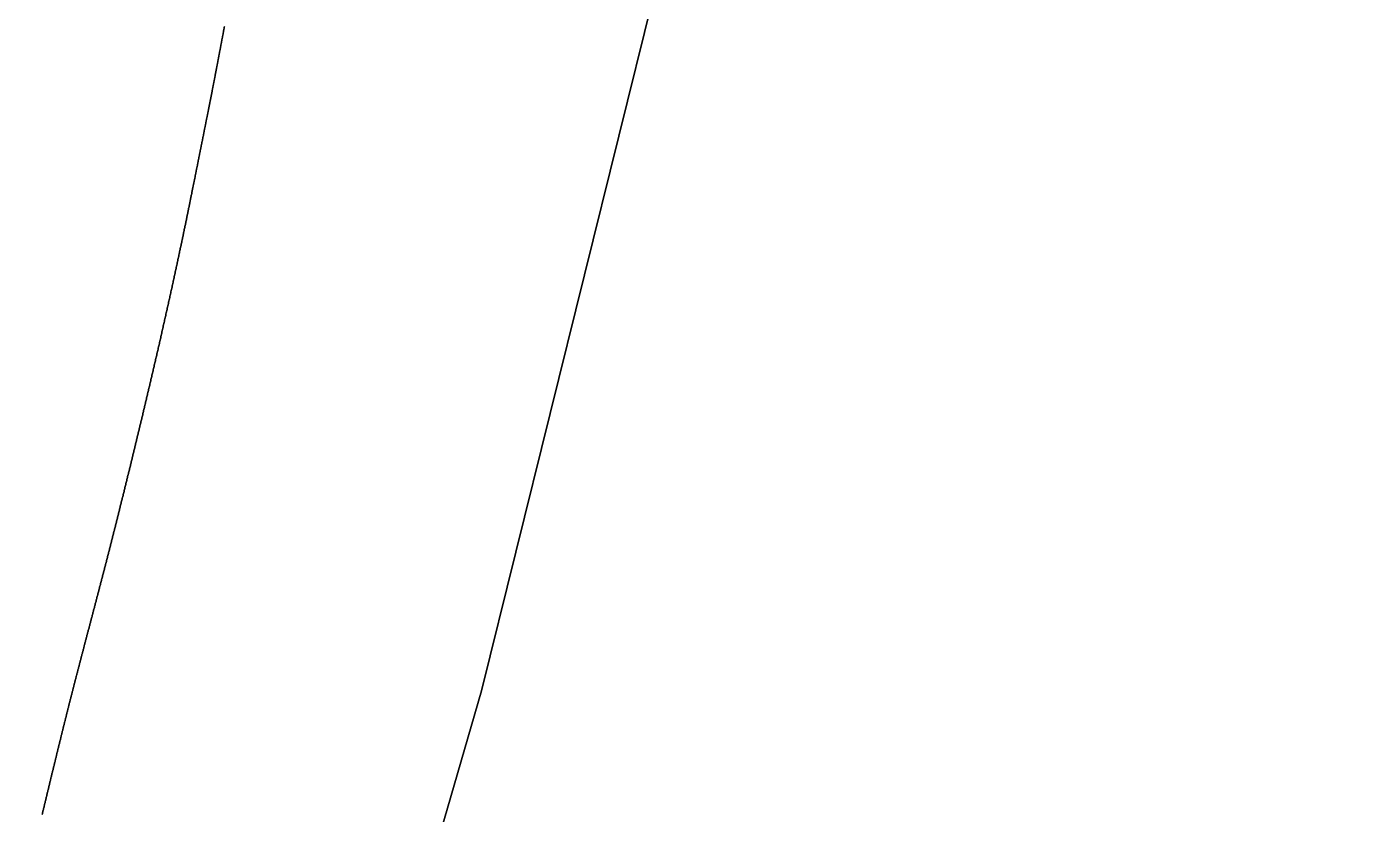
# Model space of a CAD drawing. Header units: inches. Extents: x 130170 to 284068, y 377793 to 804530.
# Drawn here: x 260626.3 to 260714.5, y 746398.7 to 746451.2 of the extents above; entities that cross this region are included whole.
import ezdxf

# ---------------------------------------------------------------- set-up
doc = ezdxf.new("R2010")
doc.units = ezdxf.units.IN
doc.header["$MEASUREMENT"] = 0
doc.layers.add('muni_il', color=7, linetype='Continuous')

msp = doc.modelspace()

# ---------------------------------------------------------------- linework, layer by layer
at = {"layer": 'muni_il'}
for points in [[(260754.781, 747530.375), (260754.516, 747438.375), (260754.219, 747328.938), (260744.016, 747241.375), (260757.781, 747179.188), (260746.219, 746984), (260731.625, 746822.375), (260701.984, 746720.062), (260696.672, 746692.375), (260695.016, 746602.75), (260685.453, 746523.188), (260656.688, 746406.938), (260626.344, 746302.5), (260639.141, 746300.188), (260650.062, 746297.125), (260662.125, 746293.125), (260756.85, 746272.963), (260806.032, 746262.021), (261717.828, 746059.438), (261715.418, 746000.168), (261660.703, 744654.562)], [(261660.703, 744654.562), (261715.418, 746000.168), (261717.828, 746059.438), (260806.032, 746262.021), (260756.85, 746272.963), (260662.125, 746293.125), (260650.062, 746297.125), (260639.141, 746300.188), (260626.344, 746302.5), (260656.688, 746406.938), (260685.453, 746523.188), (260695.016, 746602.75), (260696.672, 746692.375), (260701.984, 746720.062), (260731.625, 746822.375), (260746.219, 746984), (260757.781, 747179.188), (260744.016, 747241.375), (260754.219, 747328.938), (260754.516, 747438.375), (260754.781, 747530.375)], [(260627.39, 746398.681), (260627.404, 746398.739), (260627.418, 746398.796), (260627.432, 746398.854), (260627.446, 746398.912), (260627.46, 746398.969), (260627.474, 746399.027), (260627.488, 746399.084), (260627.502, 746399.142), (260627.515, 746399.199), (260627.529, 746399.257), (260627.543, 746399.314), (260627.557, 746399.371), (260627.571, 746399.428), (260627.585, 746399.486), (260627.598, 746399.543), (260627.612, 746399.6), (260627.626, 746399.657), (260627.64, 746399.714), (260627.654, 746399.771), (260627.667, 746399.828), (260627.681, 746399.885), (260627.695, 746399.942), (260627.709, 746399.999), (260627.722, 746400.055), (260627.736, 746400.112), (260627.75, 746400.169), (260627.763, 746400.225), (260627.777, 746400.282), (260627.791, 746400.339), (260627.804, 746400.395), (260627.818, 746400.451), (260627.832, 746400.508), (260627.845, 746400.564), (260627.859, 746400.62), (260627.873, 746400.677), (260627.886, 746400.733), (260627.9, 746400.789), (260627.913, 746400.845), (260627.927, 746400.901), (260627.94, 746400.957), (260627.954, 746401.013), (260627.967, 746401.069), (260627.981, 746401.124), (260627.994, 746401.18), (260628.008, 746401.236), (260628.021, 746401.292), (260628.035, 746401.347), (260628.048, 746401.402), (260628.062, 746401.458), (260628.075, 746401.513), (260628.089, 746401.569), (260628.102, 746401.624), (260628.115, 746401.679), (260628.129, 746401.734), (260628.142, 746401.789), (260628.156, 746401.845), (260628.169, 746401.9), (260628.182, 746401.955), (260628.196, 746402.009), (260628.209, 746402.064), (260628.222, 746402.119), (260628.236, 746402.174), (260628.249, 746402.228), (260628.262, 746402.283), (260628.276, 746402.337), (260628.289, 746402.392), (260628.302, 746402.446), (260628.315, 746402.501), (260628.328, 746402.555), (260628.342, 746402.609), (260628.355, 746402.663), (260628.368, 746402.718), (260628.381, 746402.772), (260628.394, 746402.826), (260628.408, 746402.88), (260628.421, 746402.933), (260628.434, 746402.987), (260628.447, 746403.041), (260628.46, 746403.095), (260628.474, 746403.149), (260628.487, 746403.202), (260628.5, 746403.256), (260628.513, 746403.309), (260628.526, 746403.363), (260628.539, 746403.416), (260628.552, 746403.47), (260628.565, 746403.523), (260628.578, 746403.576), (260628.592, 746403.629), (260628.605, 746403.682), (260628.618, 746403.736), (260628.631, 746403.789), (260628.644, 746403.842), (260628.657, 746403.895), (260628.67, 746403.948), (260628.683, 746404), (260628.696, 746404.053), (260628.709, 746404.106), (260628.722, 746404.159), (260628.735, 746404.212), (260628.748, 746404.264), (260628.761, 746404.317), (260628.774, 746404.369), (260628.787, 746404.422), (260628.8, 746404.474), (260628.813, 746404.527), (260628.826, 746404.579), (260628.839, 746404.632), (260628.852, 746404.684), (260628.865, 746404.736), (260628.878, 746404.788), (260628.891, 746404.841), (260628.904, 746404.893), (260628.917, 746404.945), (260628.93, 746404.997), (260628.943, 746405.049), (260628.956, 746405.101), (260628.969, 746405.153), (260628.982, 746405.205), (260628.995, 746405.257), (260629.008, 746405.309), (260629.021, 746405.361), (260629.034, 746405.413), (260629.047, 746405.465), (260629.06, 746405.517), (260629.073, 746405.569), (260629.086, 746405.621), (260629.099, 746405.673), (260629.112, 746405.725), (260629.126, 746405.776), (260629.139, 746405.828), (260629.152, 746405.88), (260629.165, 746405.932), (260629.178, 746405.984), (260629.191, 746406.035), (260629.204, 746406.087), (260629.217, 746406.139), (260629.23, 746406.191), (260629.243, 746406.242), (260629.257, 746406.294), (260629.27, 746406.346), (260629.283, 746406.398), (260629.296, 746406.45), (260629.309, 746406.501), (260629.322, 746406.553), (260629.335, 746406.605), (260629.349, 746406.657), (260629.362, 746406.709), (260629.375, 746406.76), (260629.388, 746406.812), (260629.402, 746406.864), (260629.415, 746406.916), (260629.428, 746406.968), (260629.441, 746407.02), (260629.455, 746407.072), (260629.468, 746407.124), (260629.481, 746407.176), (260629.495, 746407.228), (260629.508, 746407.28), (260629.522, 746407.332), (260629.535, 746407.384), (260629.548, 746407.436), (260629.562, 746407.488), (260629.575, 746407.541), (260629.589, 746407.593), (260629.602, 746407.645), (260629.616, 746407.698), (260629.629, 746407.75), (260629.643, 746407.802), (260629.656, 746407.855), (260629.67, 746407.907), (260629.684, 746407.96), (260629.697, 746408.012), (260629.711, 746408.065), (260629.724, 746408.118), (260629.738, 746408.171), (260629.752, 746408.224), (260629.766, 746408.277), (260629.779, 746408.329), (260629.793, 746408.382), (260629.807, 746408.436), (260629.821, 746408.489), (260629.835, 746408.542), (260629.849, 746408.595), (260629.862, 746408.649), (260629.876, 746408.702), (260629.89, 746408.755), (260629.904, 746408.809), (260629.918, 746408.863), (260629.932, 746408.916), (260629.946, 746408.97), (260629.96, 746409.024), (260629.975, 746409.078), (260629.989, 746409.132), (260630.003, 746409.186), (260630.017, 746409.24), (260630.031, 746409.294), (260630.045, 746409.349), (260630.06, 746409.403), (260630.074, 746409.458), (260630.088, 746409.512), (260630.103, 746409.567), (260630.117, 746409.622), (260630.131, 746409.677), (260630.146, 746409.732), (260630.16, 746409.787), (260630.175, 746409.842), (260630.189, 746409.897), (260630.204, 746409.953), (260630.218, 746410.008), (260630.233, 746410.064), (260630.248, 746410.119), (260630.262, 746410.175), (260630.277, 746410.231), (260630.292, 746410.287), (260630.306, 746410.343), (260630.321, 746410.399), (260630.336, 746410.455), (260630.351, 746410.512), (260630.366, 746410.568), (260630.381, 746410.625), (260630.396, 746410.682), (260630.411, 746410.738), (260630.426, 746410.795), (260630.44, 746410.852), (260630.456, 746410.909), (260630.471, 746410.967), (260630.486, 746411.024), (260630.501, 746411.081), (260630.516, 746411.139), (260630.531, 746411.197), (260630.546, 746411.255), (260630.562, 746411.312), (260630.577, 746411.371), (260630.592, 746411.429), (260630.608, 746411.487), (260630.623, 746411.545), (260630.638, 746411.604), (260630.654, 746411.662), (260630.669, 746411.721), (260630.685, 746411.78), (260630.7, 746411.839), (260630.716, 746411.898), (260630.731, 746411.957), (260630.747, 746412.016), (260630.762, 746412.076), (260630.778, 746412.135), (260630.794, 746412.195), (260630.81, 746412.255), (260630.825, 746412.314), (260630.841, 746412.374), (260630.857, 746412.435), (260630.873, 746412.495), (260630.888, 746412.555), (260630.904, 746412.615), (260630.92, 746412.676), (260630.936, 746412.737), (260630.952, 746412.797), (260630.968, 746412.858), (260630.984, 746412.919), (260631, 746412.98), (260631.016, 746413.041), (260631.032, 746413.103), (260631.048, 746413.164), (260631.064, 746413.226), (260631.08, 746413.287), (260631.096, 746413.349), (260631.113, 746413.411), (260631.129, 746413.473), (260631.145, 746413.535), (260631.161, 746413.597), (260631.177, 746413.659), (260631.194, 746413.721), (260631.21, 746413.784), (260631.226, 746413.846), (260631.243, 746413.909), (260631.259, 746413.972), (260631.275, 746414.034), (260631.292, 746414.097), (260631.308, 746414.16), (260631.324, 746414.223), (260631.341, 746414.286), (260631.357, 746414.35), (260631.374, 746414.413), (260631.39, 746414.477), (260631.407, 746414.54), (260631.423, 746414.604), (260631.44, 746414.667), (260631.456, 746414.731), (260631.473, 746414.795), (260631.489, 746414.859), (260631.506, 746414.923), (260631.522, 746414.987), (260631.539, 746415.051), (260631.556, 746415.115), (260631.572, 746415.18), (260631.589, 746415.244), (260631.605, 746415.309), (260631.622, 746415.373), (260631.639, 746415.438), (260631.655, 746415.502), (260631.672, 746415.567), (260631.689, 746415.632), (260631.705, 746415.697), (260631.722, 746415.762), (260631.739, 746415.826), (260631.755, 746415.891), (260631.772, 746415.956), (260631.789, 746416.022), (260631.806, 746416.087), (260631.822, 746416.152), (260631.839, 746416.217), (260631.856, 746416.283), (260631.872, 746416.348), (260631.889, 746416.413), (260631.906, 746416.479), (260631.923, 746416.544), (260631.939, 746416.61), (260631.956, 746416.675), (260631.973, 746416.741), (260631.99, 746416.807), (260632.006, 746416.872), (260632.023, 746416.938), (260632.04, 746417.003), (260632.056, 746417.069), (260632.073, 746417.135), (260632.09, 746417.201), (260632.107, 746417.267), (260632.123, 746417.332), (260632.14, 746417.398), (260632.157, 746417.464), (260632.173, 746417.53), (260632.19, 746417.596), (260632.207, 746417.662), (260632.223, 746417.728), (260632.24, 746417.794), (260632.257, 746417.86), (260632.273, 746417.926), (260632.29, 746417.992), (260632.307, 746418.058), (260632.323, 746418.124), (260632.34, 746418.19), (260632.357, 746418.256), (260632.373, 746418.322), (260632.39, 746418.388), (260632.406, 746418.454), (260632.423, 746418.52), (260632.44, 746418.586), (260632.456, 746418.652), (260632.473, 746418.718), (260632.489, 746418.784), (260632.506, 746418.85), (260632.522, 746418.917), (260632.539, 746418.983), (260632.555, 746419.049), (260632.572, 746419.115), (260632.588, 746419.181), (260632.605, 746419.247), (260632.621, 746419.313), (260632.638, 746419.379), (260632.654, 746419.445), (260632.671, 746419.511), (260632.687, 746419.577), (260632.703, 746419.643), (260632.72, 746419.709), (260632.736, 746419.775), (260632.753, 746419.841), (260632.769, 746419.906), (260632.785, 746419.972), (260632.802, 746420.038), (260632.818, 746420.104), (260632.834, 746420.17), (260632.851, 746420.236), (260632.867, 746420.302), (260632.883, 746420.368), (260632.9, 746420.434), (260632.916, 746420.499), (260632.932, 746420.565), (260632.948, 746420.631), (260632.965, 746420.697), (260632.981, 746420.763), (260632.997, 746420.829), (260633.013, 746420.894), (260633.03, 746420.96), (260633.046, 746421.026), (260633.062, 746421.092), (260633.078, 746421.157), (260633.094, 746421.223), (260633.11, 746421.289), (260633.126, 746421.355), (260633.143, 746421.42), (260633.159, 746421.486), (260633.175, 746421.552), (260633.191, 746421.618), (260633.207, 746421.684), (260633.223, 746421.749), (260633.239, 746421.815), (260633.255, 746421.881), (260633.272, 746421.947), (260633.288, 746422.013), (260633.304, 746422.079), (260633.32, 746422.144), (260633.336, 746422.21), (260633.352, 746422.276), (260633.368, 746422.342), (260633.384, 746422.408), (260633.4, 746422.474), (260633.416, 746422.54), (260633.432, 746422.606), (260633.448, 746422.672), (260633.464, 746422.738), (260633.48, 746422.804), (260633.496, 746422.87), (260633.512, 746422.936), (260633.528, 746423.002), (260633.545, 746423.068), (260633.561, 746423.135), (260633.577, 746423.201), (260633.593, 746423.267), (260633.609, 746423.334), (260633.625, 746423.4), (260633.641, 746423.466), (260633.657, 746423.533), (260633.673, 746423.599), (260633.689, 746423.666), (260633.705, 746423.733), (260633.721, 746423.799), (260633.737, 746423.866), (260633.754, 746423.933), (260633.77, 746424), (260633.786, 746424.067), (260633.802, 746424.134), (260633.818, 746424.201), (260633.834, 746424.268), (260633.851, 746424.335), (260633.867, 746424.403), (260633.883, 746424.47), (260633.899, 746424.538), (260633.915, 746424.605), (260633.931, 746424.673), (260633.948, 746424.741), (260633.964, 746424.808), (260633.98, 746424.876), (260633.997, 746424.944), (260634.013, 746425.013), (260634.029, 746425.081), (260634.046, 746425.149), (260634.062, 746425.217), (260634.078, 746425.286), (260634.095, 746425.355), (260634.111, 746425.423), (260634.128, 746425.492), (260634.144, 746425.561), (260634.16, 746425.63), (260634.177, 746425.7), (260634.193, 746425.769), (260634.21, 746425.838), (260634.226, 746425.908), (260634.243, 746425.977), (260634.26, 746426.047), (260634.276, 746426.117), (260634.293, 746426.187), (260634.31, 746426.258), (260634.326, 746426.328), (260634.343, 746426.398), (260634.36, 746426.469), (260634.376, 746426.54), (260634.393, 746426.61), (260634.41, 746426.681), (260634.427, 746426.752), (260634.444, 746426.824), (260634.46, 746426.895), (260634.477, 746426.967), (260634.494, 746427.038), (260634.511, 746427.11), (260634.528, 746427.182), (260634.545, 746427.254), (260634.562, 746427.327), (260634.579, 746427.399), (260634.596, 746427.472), (260634.613, 746427.544), (260634.63, 746427.617), (260634.647, 746427.69), (260634.664, 746427.763), (260634.681, 746427.836), (260634.699, 746427.91), (260634.716, 746427.983), (260634.733, 746428.057), (260634.75, 746428.131), (260634.768, 746428.205), (260634.785, 746428.279), (260634.802, 746428.354), (260634.82, 746428.428), (260634.837, 746428.502), (260634.854, 746428.577), (260634.872, 746428.652), (260634.889, 746428.727), (260634.907, 746428.802), (260634.924, 746428.878), (260634.942, 746428.953), (260634.959, 746429.029), (260634.977, 746429.104), (260634.994, 746429.18), (260635.012, 746429.256), (260635.029, 746429.332), (260635.047, 746429.409), (260635.065, 746429.485), (260635.082, 746429.561), (260635.1, 746429.638), (260635.117, 746429.715), (260635.135, 746429.792), (260635.153, 746429.869), (260635.17, 746429.946), (260635.188, 746430.023), (260635.206, 746430.1), (260635.224, 746430.177), (260635.241, 746430.255), (260635.259, 746430.333), (260635.277, 746430.41), (260635.295, 746430.488), (260635.312, 746430.566), (260635.33, 746430.644), (260635.348, 746430.722), (260635.366, 746430.8), (260635.383, 746430.878), (260635.401, 746430.957), (260635.419, 746431.035), (260635.437, 746431.114), (260635.455, 746431.192), (260635.472, 746431.271), (260635.49, 746431.349), (260635.508, 746431.428), (260635.526, 746431.507), (260635.543, 746431.585), (260635.561, 746431.664), (260635.579, 746431.743), (260635.597, 746431.822), (260635.615, 746431.901), (260635.632, 746431.98), (260635.65, 746432.059), (260635.668, 746432.138), (260635.685, 746432.217), (260635.703, 746432.296), (260635.721, 746432.375), (260635.738, 746432.454), (260635.756, 746432.533), (260635.774, 746432.612), (260635.791, 746432.691), (260635.809, 746432.77), (260635.826, 746432.849), (260635.844, 746432.928), (260635.861, 746433.006), (260635.879, 746433.085), (260635.896, 746433.164), (260635.914, 746433.243), (260635.931, 746433.321), (260635.948, 746433.4), (260635.966, 746433.479), (260635.983, 746433.557), (260636, 746433.635), (260636.017, 746433.714), (260636.035, 746433.792), (260636.052, 746433.87), (260636.069, 746433.948), (260636.086, 746434.026), (260636.103, 746434.104), (260636.12, 746434.182), (260636.137, 746434.259), (260636.154, 746434.337), (260636.171, 746434.414), (260636.188, 746434.491), (260636.204, 746434.568), (260636.221, 746434.645), (260636.238, 746434.722), (260636.254, 746434.799), (260636.271, 746434.875), (260636.288, 746434.952), (260636.304, 746435.028), (260636.32, 746435.104), (260636.337, 746435.18), (260636.353, 746435.255), (260636.369, 746435.331), (260636.386, 746435.406), (260636.402, 746435.482), (260636.418, 746435.556), (260636.434, 746435.631), (260636.45, 746435.706), (260636.466, 746435.78), (260636.482, 746435.854), (260636.497, 746435.928), (260636.513, 746436.002), (260636.529, 746436.075), (260636.544, 746436.148), (260636.56, 746436.221), (260636.576, 746436.294), (260636.591, 746436.367), (260636.606, 746436.439), (260636.622, 746436.511), (260636.637, 746436.583), (260636.652, 746436.654), (260636.667, 746436.726), (260636.682, 746436.797), (260636.697, 746436.867), (260636.712, 746436.938), (260636.726, 746437.008), (260636.741, 746437.078), (260636.756, 746437.148), (260636.77, 746437.217), (260636.785, 746437.286), (260636.799, 746437.355), (260636.814, 746437.424), (260636.828, 746437.492), (260636.842, 746437.56), (260636.856, 746437.628), (260636.87, 746437.695), (260636.884, 746437.762), (260636.898, 746437.829), (260636.912, 746437.896), (260636.926, 746437.962), (260636.94, 746438.028), (260636.953, 746438.094), (260636.967, 746438.159), (260636.98, 746438.224), (260636.993, 746438.289), (260637.007, 746438.353), (260637.02, 746438.418), (260637.033, 746438.481), (260637.046, 746438.545), (260637.059, 746438.608), (260637.072, 746438.671), (260637.085, 746438.734), (260637.098, 746438.796), (260637.111, 746438.858), (260637.123, 746438.92), (260637.136, 746438.981), (260637.148, 746439.042), (260637.161, 746439.103), (260637.173, 746439.164), (260637.186, 746439.224), (260637.198, 746439.284), (260637.21, 746439.344), (260637.222, 746439.403), (260637.234, 746439.462), (260637.246, 746439.521), (260637.258, 746439.579), (260637.27, 746439.637), (260637.281, 746439.695), (260637.293, 746439.752), (260637.305, 746439.81), (260637.316, 746439.867), (260637.328, 746439.923), (260637.339, 746439.98), (260637.35, 746440.036), (260637.362, 746440.091), (260637.373, 746440.147), (260637.384, 746440.202), (260637.395, 746440.257), (260637.406, 746440.312), (260637.417, 746440.366), (260637.428, 746440.42), (260637.439, 746440.474), (260637.45, 746440.528), (260637.46, 746440.581), (260637.471, 746440.634), (260637.482, 746440.687), (260637.492, 746440.74), (260637.503, 746440.792), (260637.513, 746440.844), (260637.523, 746440.896), (260637.534, 746440.947), (260637.544, 746440.999), (260637.554, 746441.05), (260637.565, 746441.101), (260637.575, 746441.151), (260637.585, 746441.202), (260637.595, 746441.252), (260637.605, 746441.302), (260637.615, 746441.351), (260637.625, 746441.401), (260637.634, 746441.45), (260637.644, 746441.499), (260637.654, 746441.548), (260637.664, 746441.596), (260637.673, 746441.645), (260637.683, 746441.693), (260637.692, 746441.741), (260637.702, 746441.789), (260637.712, 746441.836), (260637.721, 746441.883), (260637.73, 746441.931), (260637.74, 746441.978), (260637.749, 746442.024), (260637.758, 746442.071), (260637.768, 746442.118), (260637.777, 746442.164), (260637.786, 746442.21), (260637.795, 746442.256), (260637.804, 746442.302), (260637.813, 746442.347), (260637.823, 746442.393), (260637.832, 746442.438), (260637.84, 746442.483), (260637.849, 746442.528), (260637.858, 746442.573), (260637.867, 746442.617), (260637.876, 746442.662), (260637.885, 746442.706), (260637.894, 746442.75), (260637.903, 746442.794), (260637.911, 746442.838), (260637.92, 746442.882), (260637.929, 746442.926), (260637.938, 746442.969), (260637.946, 746443.013), (260637.955, 746443.056), (260637.963, 746443.099), (260637.972, 746443.142), (260637.981, 746443.185), (260637.989, 746443.228), (260637.998, 746443.271), (260638.006, 746443.313), (260638.015, 746443.356), (260638.023, 746443.398), (260638.032, 746443.44), (260638.04, 746443.482), (260638.048, 746443.524), (260638.057, 746443.566), (260638.065, 746443.608), (260638.074, 746443.65), (260638.082, 746443.691), (260638.09, 746443.733), (260638.098, 746443.774), (260638.107, 746443.815), (260638.115, 746443.857), (260638.123, 746443.898), (260638.131, 746443.939), (260638.14, 746443.98), (260638.148, 746444.021), (260638.156, 746444.061), (260638.164, 746444.102), (260638.172, 746444.143), (260638.18, 746444.183), (260638.188, 746444.224), (260638.196, 746444.264), (260638.204, 746444.304), (260638.212, 746444.344), (260638.22, 746444.384), (260638.228, 746444.424), (260638.236, 746444.464), (260638.244, 746444.504), (260638.252, 746444.544), (260638.26, 746444.584), (260638.268, 746444.623), (260638.276, 746444.663), (260638.284, 746444.703), (260638.292, 746444.742), (260638.3, 746444.781), (260638.308, 746444.821), (260638.316, 746444.86), (260638.323, 746444.899), (260638.331, 746444.938), (260638.339, 746444.977), (260638.347, 746445.016), (260638.355, 746445.055), (260638.362, 746445.094), (260638.37, 746445.133), (260638.378, 746445.171), (260638.385, 746445.21), (260638.393, 746445.248), (260638.401, 746445.287), (260638.408, 746445.325), (260638.416, 746445.364), (260638.424, 746445.402), (260638.431, 746445.44), (260638.439, 746445.479), (260638.447, 746445.517), (260638.454, 746445.555), (260638.462, 746445.593), (260638.469, 746445.631), (260638.477, 746445.669), (260638.484, 746445.707), (260638.492, 746445.744), (260638.499, 746445.782), (260638.507, 746445.82), (260638.514, 746445.858), (260638.522, 746445.895), (260638.529, 746445.933), (260638.537, 746445.97), (260638.544, 746446.008), (260638.552, 746446.045), (260638.559, 746446.082), (260638.566, 746446.12), (260638.574, 746446.157), (260638.581, 746446.194), (260638.588, 746446.232), (260638.596, 746446.269), (260638.603, 746446.306), (260638.61, 746446.343), (260638.618, 746446.38), (260638.625, 746446.417), (260638.632, 746446.454), (260638.639, 746446.491), (260638.647, 746446.528), (260638.654, 746446.565), (260638.661, 746446.601), (260638.669, 746446.638), (260638.676, 746446.675), (260638.683, 746446.712), (260638.69, 746446.749), (260638.697, 746446.785), (260638.705, 746446.822), (260638.712, 746446.859), (260638.719, 746446.895), (260638.726, 746446.932), (260638.733, 746446.968), (260638.74, 746447.005), (260638.747, 746447.042), (260638.755, 746447.078), (260638.762, 746447.115), (260638.769, 746447.152), (260638.776, 746447.188), (260638.783, 746447.225), (260638.79, 746447.261), (260638.797, 746447.298), (260638.805, 746447.334), (260638.812, 746447.371), (260638.819, 746447.408), (260638.826, 746447.444), (260638.833, 746447.481), (260638.84, 746447.518), (260638.847, 746447.555), (260638.854, 746447.591), (260638.861, 746447.628), (260638.868, 746447.665), (260638.876, 746447.702), (260638.883, 746447.738), (260638.89, 746447.775), (260638.897, 746447.812), (260638.904, 746447.849), (260638.911, 746447.886), (260638.918, 746447.923), (260638.925, 746447.96), (260638.933, 746447.997), (260638.94, 746448.035), (260638.947, 746448.072), (260638.954, 746448.109), (260638.961, 746448.146), (260638.968, 746448.184), (260638.976, 746448.221), (260638.983, 746448.259), (260638.99, 746448.296), (260638.997, 746448.334), (260639.004, 746448.372), (260639.011, 746448.41), (260639.019, 746448.448), (260639.026, 746448.486), (260639.033, 746448.524), (260639.041, 746448.562), (260639.048, 746448.601), (260639.055, 746448.639), (260639.063, 746448.678), (260639.07, 746448.716), (260639.077, 746448.755), (260639.085, 746448.794), (260639.092, 746448.833), (260639.1, 746448.872), (260639.107, 746448.911), (260639.115, 746448.95), (260639.122, 746448.99), (260639.13, 746449.029), (260639.137, 746449.069), (260639.145, 746449.109), (260639.152, 746449.149), (260639.16, 746449.189), (260639.167, 746449.229), (260639.175, 746449.269), (260639.183, 746449.31), (260639.19, 746449.35), (260639.198, 746449.391), (260639.206, 746449.432), (260639.214, 746449.473), (260639.221, 746449.515), (260639.229, 746449.556), (260639.237, 746449.597), (260639.245, 746449.639), (260639.253, 746449.681), (260639.261, 746449.723), (260639.269, 746449.765), (260639.277, 746449.807), (260639.285, 746449.85), (260639.293, 746449.893), (260639.301, 746449.935), (260639.309, 746449.978), (260639.317, 746450.022), (260639.325, 746450.065), (260639.334, 746450.108), (260639.342, 746450.152), (260639.35, 746450.196), (260639.358, 746450.24), (260639.367, 746450.284), (260639.375, 746450.328), (260639.384, 746450.373), (260639.392, 746450.418), (260639.4, 746450.462), (260639.409, 746450.507), (260639.417, 746450.553), (260639.426, 746450.598), (260639.435, 746450.644), (260639.443, 746450.689), (260639.452, 746450.735), (260639.46, 746450.781), (260639.469, 746450.827), (260639.478, 746450.874), (260639.487, 746450.92), (260639.495, 746450.967), (260639.504, 746451.014), (260639.513, 746451.061), (260639.522, 746451.108), (260639.531, 746451.155), (260639.54, 746451.203), (260639.549, 746451.25)], [(260639.549, 746451.25), (260639.54, 746451.203), (260639.531, 746451.155), (260639.522, 746451.108), (260639.513, 746451.061), (260639.504, 746451.014), (260639.495, 746450.967), (260639.487, 746450.92), (260639.478, 746450.874), (260639.469, 746450.827), (260639.46, 746450.781), (260639.452, 746450.735), (260639.443, 746450.689), (260639.435, 746450.644), (260639.426, 746450.598), (260639.417, 746450.553), (260639.409, 746450.507), (260639.4, 746450.462), (260639.392, 746450.418), (260639.384, 746450.373), (260639.375, 746450.328), (260639.367, 746450.284), (260639.358, 746450.24), (260639.35, 746450.196), (260639.342, 746450.152), (260639.334, 746450.108), (260639.325, 746450.065), (260639.317, 746450.022), (260639.309, 746449.978), (260639.301, 746449.935), (260639.293, 746449.893), (260639.285, 746449.85), (260639.277, 746449.807), (260639.269, 746449.765), (260639.261, 746449.723), (260639.253, 746449.681), (260639.245, 746449.639), (260639.237, 746449.597), (260639.229, 746449.556), (260639.221, 746449.515), (260639.214, 746449.473), (260639.206, 746449.432), (260639.198, 746449.391), (260639.19, 746449.35), (260639.183, 746449.31), (260639.175, 746449.269), (260639.167, 746449.229), (260639.16, 746449.189), (260639.152, 746449.149), (260639.145, 746449.109), (260639.137, 746449.069), (260639.13, 746449.029), (260639.122, 746448.99), (260639.115, 746448.95), (260639.107, 746448.911), (260639.1, 746448.872), (260639.092, 746448.833), (260639.085, 746448.794), (260639.077, 746448.755), (260639.07, 746448.716), (260639.063, 746448.678), (260639.055, 746448.639), (260639.048, 746448.601), (260639.041, 746448.562), (260639.033, 746448.524), (260639.026, 746448.486), (260639.019, 746448.448), (260639.011, 746448.41), (260639.004, 746448.372), (260638.997, 746448.334), (260638.99, 746448.296), (260638.983, 746448.259), (260638.976, 746448.221), (260638.968, 746448.184), (260638.961, 746448.146), (260638.954, 746448.109), (260638.947, 746448.072), (260638.94, 746448.035), (260638.933, 746447.997), (260638.925, 746447.96), (260638.918, 746447.923), (260638.911, 746447.886), (260638.904, 746447.849), (260638.897, 746447.812), (260638.89, 746447.775), (260638.883, 746447.738), (260638.876, 746447.702), (260638.868, 746447.665), (260638.861, 746447.628), (260638.854, 746447.591), (260638.847, 746447.555), (260638.84, 746447.518), (260638.833, 746447.481), (260638.826, 746447.444), (260638.819, 746447.408), (260638.812, 746447.371), (260638.805, 746447.334), (260638.797, 746447.298), (260638.79, 746447.261), (260638.783, 746447.225), (260638.776, 746447.188), (260638.769, 746447.152), (260638.762, 746447.115), (260638.755, 746447.078), (260638.747, 746447.042), (260638.74, 746447.005), (260638.733, 746446.968), (260638.726, 746446.932), (260638.719, 746446.895), (260638.712, 746446.859), (260638.705, 746446.822), (260638.697, 746446.785), (260638.69, 746446.749), (260638.683, 746446.712), (260638.676, 746446.675), (260638.669, 746446.638), (260638.661, 746446.601), (260638.654, 746446.565), (260638.647, 746446.528), (260638.639, 746446.491), (260638.632, 746446.454), (260638.625, 746446.417), (260638.618, 746446.38), (260638.61, 746446.343), (260638.603, 746446.306), (260638.596, 746446.269), (260638.588, 746446.232), (260638.581, 746446.194), (260638.574, 746446.157), (260638.566, 746446.12), (260638.559, 746446.082), (260638.552, 746446.045), (260638.544, 746446.008), (260638.537, 746445.97), (260638.529, 746445.933), (260638.522, 746445.895), (260638.514, 746445.858), (260638.507, 746445.82), (260638.499, 746445.782), (260638.492, 746445.744), (260638.484, 746445.707), (260638.477, 746445.669), (260638.469, 746445.631), (260638.462, 746445.593), (260638.454, 746445.555), (260638.447, 746445.517), (260638.439, 746445.479), (260638.431, 746445.44), (260638.424, 746445.402), (260638.416, 746445.364), (260638.408, 746445.325), (260638.401, 746445.287), (260638.393, 746445.248), (260638.385, 746445.21), (260638.378, 746445.171), (260638.37, 746445.133), (260638.362, 746445.094), (260638.355, 746445.055), (260638.347, 746445.016), (260638.339, 746444.977), (260638.331, 746444.938), (260638.323, 746444.899), (260638.316, 746444.86), (260638.308, 746444.821), (260638.3, 746444.781), (260638.292, 746444.742), (260638.284, 746444.703), (260638.276, 746444.663), (260638.268, 746444.623), (260638.26, 746444.584), (260638.252, 746444.544), (260638.244, 746444.504), (260638.236, 746444.464), (260638.228, 746444.424), (260638.22, 746444.384), (260638.212, 746444.344), (260638.204, 746444.304), (260638.196, 746444.264), (260638.188, 746444.224), (260638.18, 746444.183), (260638.172, 746444.143), (260638.164, 746444.102), (260638.156, 746444.061), (260638.148, 746444.021), (260638.14, 746443.98), (260638.131, 746443.939), (260638.123, 746443.898), (260638.115, 746443.857), (260638.107, 746443.815), (260638.098, 746443.774), (260638.09, 746443.733), (260638.082, 746443.691), (260638.074, 746443.65), (260638.065, 746443.608), (260638.057, 746443.566), (260638.048, 746443.524), (260638.04, 746443.482), (260638.032, 746443.44), (260638.023, 746443.398), (260638.015, 746443.356), (260638.006, 746443.313), (260637.998, 746443.271), (260637.989, 746443.228), (260637.981, 746443.185), (260637.972, 746443.142), (260637.963, 746443.099), (260637.955, 746443.056), (260637.946, 746443.013), (260637.938, 746442.969), (260637.929, 746442.926), (260637.92, 746442.882), (260637.911, 746442.838), (260637.903, 746442.794), (260637.894, 746442.75), (260637.885, 746442.706), (260637.876, 746442.662), (260637.867, 746442.617), (260637.858, 746442.573), (260637.849, 746442.528), (260637.84, 746442.483), (260637.832, 746442.438), (260637.823, 746442.393), (260637.813, 746442.347), (260637.804, 746442.302), (260637.795, 746442.256), (260637.786, 746442.21), (260637.777, 746442.164), (260637.768, 746442.118), (260637.758, 746442.071), (260637.749, 746442.024), (260637.74, 746441.978), (260637.73, 746441.931), (260637.721, 746441.883), (260637.712, 746441.836), (260637.702, 746441.789), (260637.692, 746441.741), (260637.683, 746441.693), (260637.673, 746441.645), (260637.664, 746441.596), (260637.654, 746441.548), (260637.644, 746441.499), (260637.634, 746441.45), (260637.625, 746441.401), (260637.615, 746441.351), (260637.605, 746441.302), (260637.595, 746441.252), (260637.585, 746441.202), (260637.575, 746441.151), (260637.565, 746441.101), (260637.554, 746441.05), (260637.544, 746440.999), (260637.534, 746440.947), (260637.523, 746440.896), (260637.513, 746440.844), (260637.503, 746440.792), (260637.492, 746440.74), (260637.482, 746440.687), (260637.471, 746440.634), (260637.46, 746440.581), (260637.45, 746440.528), (260637.439, 746440.474), (260637.428, 746440.42), (260637.417, 746440.366), (260637.406, 746440.312), (260637.395, 746440.257), (260637.384, 746440.202), (260637.373, 746440.147), (260637.362, 746440.091), (260637.35, 746440.036), (260637.339, 746439.98), (260637.328, 746439.923), (260637.316, 746439.867), (260637.305, 746439.81), (260637.293, 746439.752), (260637.281, 746439.695), (260637.27, 746439.637), (260637.258, 746439.579), (260637.246, 746439.521), (260637.234, 746439.462), (260637.222, 746439.403), (260637.21, 746439.344), (260637.198, 746439.284), (260637.186, 746439.224), (260637.173, 746439.164), (260637.161, 746439.103), (260637.148, 746439.042), (260637.136, 746438.981), (260637.123, 746438.92), (260637.111, 746438.858), (260637.098, 746438.796), (260637.085, 746438.734), (260637.072, 746438.671), (260637.059, 746438.608), (260637.046, 746438.545), (260637.033, 746438.481), (260637.02, 746438.418), (260637.007, 746438.353), (260636.993, 746438.289), (260636.98, 746438.224), (260636.967, 746438.159), (260636.953, 746438.094), (260636.94, 746438.028), (260636.926, 746437.962), (260636.912, 746437.896), (260636.898, 746437.829), (260636.884, 746437.762), (260636.87, 746437.695), (260636.856, 746437.628), (260636.842, 746437.56), (260636.828, 746437.492), (260636.814, 746437.424), (260636.799, 746437.355), (260636.785, 746437.286), (260636.77, 746437.217), (260636.756, 746437.148), (260636.741, 746437.078), (260636.726, 746437.008), (260636.712, 746436.938), (260636.697, 746436.867), (260636.682, 746436.797), (260636.667, 746436.726), (260636.652, 746436.654), (260636.637, 746436.583), (260636.622, 746436.511), (260636.606, 746436.439), (260636.591, 746436.367), (260636.576, 746436.294), (260636.56, 746436.221), (260636.544, 746436.148), (260636.529, 746436.075), (260636.513, 746436.002), (260636.497, 746435.928), (260636.482, 746435.854), (260636.466, 746435.78), (260636.45, 746435.706), (260636.434, 746435.631), (260636.418, 746435.556), (260636.402, 746435.482), (260636.386, 746435.406), (260636.369, 746435.331), (260636.353, 746435.255), (260636.337, 746435.18), (260636.32, 746435.104), (260636.304, 746435.028), (260636.288, 746434.952), (260636.271, 746434.875), (260636.254, 746434.799), (260636.238, 746434.722), (260636.221, 746434.645), (260636.204, 746434.568), (260636.188, 746434.491), (260636.171, 746434.414), (260636.154, 746434.337), (260636.137, 746434.259), (260636.12, 746434.182), (260636.103, 746434.104), (260636.086, 746434.026), (260636.069, 746433.948), (260636.052, 746433.87), (260636.035, 746433.792), (260636.017, 746433.714), (260636, 746433.635), (260635.983, 746433.557), (260635.966, 746433.479), (260635.948, 746433.4), (260635.931, 746433.321), (260635.914, 746433.243), (260635.896, 746433.164), (260635.879, 746433.085), (260635.861, 746433.006), (260635.844, 746432.928), (260635.826, 746432.849), (260635.809, 746432.77), (260635.791, 746432.691), (260635.774, 746432.612), (260635.756, 746432.533), (260635.738, 746432.454), (260635.721, 746432.375), (260635.703, 746432.296), (260635.685, 746432.217), (260635.668, 746432.138), (260635.65, 746432.059), (260635.632, 746431.98), (260635.615, 746431.901), (260635.597, 746431.822), (260635.579, 746431.743), (260635.561, 746431.664), (260635.543, 746431.585), (260635.526, 746431.507), (260635.508, 746431.428), (260635.49, 746431.349), (260635.472, 746431.271), (260635.455, 746431.192), (260635.437, 746431.114), (260635.419, 746431.035), (260635.401, 746430.957), (260635.383, 746430.878), (260635.366, 746430.8), (260635.348, 746430.722), (260635.33, 746430.644), (260635.312, 746430.566), (260635.295, 746430.488), (260635.277, 746430.41), (260635.259, 746430.333), (260635.241, 746430.255), (260635.224, 746430.177), (260635.206, 746430.1), (260635.188, 746430.023), (260635.17, 746429.946), (260635.153, 746429.869), (260635.135, 746429.792), (260635.117, 746429.715), (260635.1, 746429.638), (260635.082, 746429.561), (260635.065, 746429.485), (260635.047, 746429.409), (260635.029, 746429.332), (260635.012, 746429.256), (260634.994, 746429.18), (260634.977, 746429.104), (260634.959, 746429.029), (260634.942, 746428.953), (260634.924, 746428.878), (260634.907, 746428.802), (260634.889, 746428.727), (260634.872, 746428.652), (260634.854, 746428.577), (260634.837, 746428.502), (260634.82, 746428.428), (260634.802, 746428.354), (260634.785, 746428.279), (260634.768, 746428.205), (260634.75, 746428.131), (260634.733, 746428.057), (260634.716, 746427.983), (260634.699, 746427.91), (260634.681, 746427.836), (260634.664, 746427.763), (260634.647, 746427.69), (260634.63, 746427.617), (260634.613, 746427.544), (260634.596, 746427.472), (260634.579, 746427.399), (260634.562, 746427.327), (260634.545, 746427.254), (260634.528, 746427.182), (260634.511, 746427.11), (260634.494, 746427.038), (260634.477, 746426.967), (260634.46, 746426.895), (260634.444, 746426.824), (260634.427, 746426.752), (260634.41, 746426.681), (260634.393, 746426.61), (260634.376, 746426.54), (260634.36, 746426.469), (260634.343, 746426.398), (260634.326, 746426.328), (260634.31, 746426.258), (260634.293, 746426.187), (260634.276, 746426.117), (260634.26, 746426.047), (260634.243, 746425.977), (260634.226, 746425.908), (260634.21, 746425.838), (260634.193, 746425.769), (260634.177, 746425.7), (260634.16, 746425.63), (260634.144, 746425.561), (260634.128, 746425.492), (260634.111, 746425.423), (260634.095, 746425.355), (260634.078, 746425.286), (260634.062, 746425.217), (260634.046, 746425.149), (260634.029, 746425.081), (260634.013, 746425.013), (260633.997, 746424.944), (260633.98, 746424.876), (260633.964, 746424.808), (260633.948, 746424.741), (260633.931, 746424.673), (260633.915, 746424.605), (260633.899, 746424.538), (260633.883, 746424.47), (260633.867, 746424.403), (260633.851, 746424.335), (260633.834, 746424.268), (260633.818, 746424.201), (260633.802, 746424.134), (260633.786, 746424.067), (260633.77, 746424), (260633.754, 746423.933), (260633.737, 746423.866), (260633.721, 746423.799), (260633.705, 746423.733), (260633.689, 746423.666), (260633.673, 746423.599), (260633.657, 746423.533), (260633.641, 746423.466), (260633.625, 746423.4), (260633.609, 746423.334), (260633.593, 746423.267), (260633.577, 746423.201), (260633.561, 746423.135), (260633.545, 746423.068), (260633.528, 746423.002), (260633.512, 746422.936), (260633.496, 746422.87), (260633.48, 746422.804), (260633.464, 746422.738), (260633.448, 746422.672), (260633.432, 746422.606), (260633.416, 746422.54), (260633.4, 746422.474), (260633.384, 746422.408), (260633.368, 746422.342), (260633.352, 746422.276), (260633.336, 746422.21), (260633.32, 746422.144), (260633.304, 746422.079), (260633.288, 746422.013), (260633.272, 746421.947), (260633.255, 746421.881), (260633.239, 746421.815), (260633.223, 746421.749), (260633.207, 746421.684), (260633.191, 746421.618), (260633.175, 746421.552), (260633.159, 746421.486), (260633.143, 746421.42), (260633.126, 746421.355), (260633.11, 746421.289), (260633.094, 746421.223), (260633.078, 746421.157), (260633.062, 746421.092), (260633.046, 746421.026), (260633.03, 746420.96), (260633.013, 746420.894), (260632.997, 746420.829), (260632.981, 746420.763), (260632.965, 746420.697), (260632.948, 746420.631), (260632.932, 746420.565), (260632.916, 746420.499), (260632.9, 746420.434), (260632.883, 746420.368), (260632.867, 746420.302), (260632.851, 746420.236), (260632.834, 746420.17), (260632.818, 746420.104), (260632.802, 746420.038), (260632.785, 746419.972), (260632.769, 746419.906), (260632.753, 746419.841), (260632.736, 746419.775), (260632.72, 746419.709), (260632.703, 746419.643), (260632.687, 746419.577), (260632.671, 746419.511), (260632.654, 746419.445), (260632.638, 746419.379), (260632.621, 746419.313), (260632.605, 746419.247), (260632.588, 746419.181), (260632.572, 746419.115), (260632.555, 746419.049), (260632.539, 746418.983), (260632.522, 746418.917), (260632.506, 746418.85), (260632.489, 746418.784), (260632.473, 746418.718), (260632.456, 746418.652), (260632.44, 746418.586), (260632.423, 746418.52), (260632.406, 746418.454), (260632.39, 746418.388), (260632.373, 746418.322), (260632.357, 746418.256), (260632.34, 746418.19), (260632.323, 746418.124), (260632.307, 746418.058), (260632.29, 746417.992), (260632.273, 746417.926), (260632.257, 746417.86), (260632.24, 746417.794), (260632.223, 746417.728), (260632.207, 746417.662), (260632.19, 746417.596), (260632.173, 746417.53), (260632.157, 746417.464), (260632.14, 746417.398), (260632.123, 746417.332), (260632.107, 746417.267), (260632.09, 746417.201), (260632.073, 746417.135), (260632.056, 746417.069), (260632.04, 746417.003), (260632.023, 746416.938), (260632.006, 746416.872), (260631.99, 746416.807), (260631.973, 746416.741), (260631.956, 746416.675), (260631.939, 746416.61), (260631.923, 746416.544), (260631.906, 746416.479), (260631.889, 746416.413), (260631.872, 746416.348), (260631.856, 746416.283), (260631.839, 746416.217), (260631.822, 746416.152), (260631.806, 746416.087), (260631.789, 746416.022), (260631.772, 746415.956), (260631.755, 746415.891), (260631.739, 746415.826), (260631.722, 746415.762), (260631.705, 746415.697), (260631.689, 746415.632), (260631.672, 746415.567), (260631.655, 746415.502), (260631.639, 746415.438), (260631.622, 746415.373), (260631.605, 746415.309), (260631.589, 746415.244), (260631.572, 746415.18), (260631.556, 746415.115), (260631.539, 746415.051), (260631.522, 746414.987), (260631.506, 746414.923), (260631.489, 746414.859), (260631.473, 746414.795), (260631.456, 746414.731), (260631.44, 746414.667), (260631.423, 746414.604), (260631.407, 746414.54), (260631.39, 746414.477), (260631.374, 746414.413), (260631.357, 746414.35), (260631.341, 746414.286), (260631.324, 746414.223), (260631.308, 746414.16), (260631.292, 746414.097), (260631.275, 746414.034), (260631.259, 746413.972), (260631.243, 746413.909), (260631.226, 746413.846), (260631.21, 746413.784), (260631.194, 746413.721), (260631.177, 746413.659), (260631.161, 746413.597), (260631.145, 746413.535), (260631.129, 746413.473), (260631.113, 746413.411), (260631.096, 746413.349), (260631.08, 746413.287), (260631.064, 746413.226), (260631.048, 746413.164), (260631.032, 746413.103), (260631.016, 746413.041), (260631, 746412.98), (260630.984, 746412.919), (260630.968, 746412.858), (260630.952, 746412.797), (260630.936, 746412.737), (260630.92, 746412.676), (260630.904, 746412.615), (260630.888, 746412.555), (260630.873, 746412.495), (260630.857, 746412.435), (260630.841, 746412.374), (260630.825, 746412.314), (260630.81, 746412.255), (260630.794, 746412.195), (260630.778, 746412.135), (260630.762, 746412.076), (260630.747, 746412.016), (260630.731, 746411.957), (260630.716, 746411.898), (260630.7, 746411.839), (260630.685, 746411.78), (260630.669, 746411.721), (260630.654, 746411.662), (260630.638, 746411.604), (260630.623, 746411.545), (260630.608, 746411.487), (260630.592, 746411.429), (260630.577, 746411.371), (260630.562, 746411.312), (260630.546, 746411.255), (260630.531, 746411.197), (260630.516, 746411.139), (260630.501, 746411.081), (260630.486, 746411.024), (260630.471, 746410.967), (260630.456, 746410.909), (260630.44, 746410.852), (260630.426, 746410.795), (260630.411, 746410.738), (260630.396, 746410.682), (260630.381, 746410.625), (260630.366, 746410.568), (260630.351, 746410.512), (260630.336, 746410.455), (260630.321, 746410.399), (260630.306, 746410.343), (260630.292, 746410.287), (260630.277, 746410.231), (260630.262, 746410.175), (260630.248, 746410.119), (260630.233, 746410.064), (260630.218, 746410.008), (260630.204, 746409.953), (260630.189, 746409.897), (260630.175, 746409.842), (260630.16, 746409.787), (260630.146, 746409.732), (260630.131, 746409.677), (260630.117, 746409.622), (260630.103, 746409.567), (260630.088, 746409.512), (260630.074, 746409.458), (260630.06, 746409.403), (260630.045, 746409.349), (260630.031, 746409.294), (260630.017, 746409.24), (260630.003, 746409.186), (260629.989, 746409.132), (260629.975, 746409.078), (260629.96, 746409.024), (260629.946, 746408.97), (260629.932, 746408.916), (260629.918, 746408.863), (260629.904, 746408.809), (260629.89, 746408.755), (260629.876, 746408.702), (260629.862, 746408.649), (260629.849, 746408.595), (260629.835, 746408.542), (260629.821, 746408.489), (260629.807, 746408.436), (260629.793, 746408.382), (260629.779, 746408.329), (260629.766, 746408.277), (260629.752, 746408.224), (260629.738, 746408.171), (260629.724, 746408.118), (260629.711, 746408.065), (260629.697, 746408.012), (260629.684, 746407.96), (260629.67, 746407.907), (260629.656, 746407.855), (260629.643, 746407.802), (260629.629, 746407.75), (260629.616, 746407.698), (260629.602, 746407.645), (260629.589, 746407.593), (260629.575, 746407.541), (260629.562, 746407.488), (260629.548, 746407.436), (260629.535, 746407.384), (260629.522, 746407.332), (260629.508, 746407.28), (260629.495, 746407.228), (260629.481, 746407.176), (260629.468, 746407.124), (260629.455, 746407.072), (260629.441, 746407.02), (260629.428, 746406.968), (260629.415, 746406.916), (260629.402, 746406.864), (260629.388, 746406.812), (260629.375, 746406.76), (260629.362, 746406.709), (260629.349, 746406.657), (260629.335, 746406.605), (260629.322, 746406.553), (260629.309, 746406.501), (260629.296, 746406.45), (260629.283, 746406.398), (260629.27, 746406.346), (260629.257, 746406.294), (260629.243, 746406.242), (260629.23, 746406.191), (260629.217, 746406.139), (260629.204, 746406.087), (260629.191, 746406.035), (260629.178, 746405.984), (260629.165, 746405.932), (260629.152, 746405.88), (260629.139, 746405.828), (260629.126, 746405.776), (260629.112, 746405.725), (260629.099, 746405.673), (260629.086, 746405.621), (260629.073, 746405.569), (260629.06, 746405.517), (260629.047, 746405.465), (260629.034, 746405.413), (260629.021, 746405.361), (260629.008, 746405.309), (260628.995, 746405.257), (260628.982, 746405.205), (260628.969, 746405.153), (260628.956, 746405.101), (260628.943, 746405.049), (260628.93, 746404.997), (260628.917, 746404.945), (260628.904, 746404.893), (260628.891, 746404.841), (260628.878, 746404.788), (260628.865, 746404.736), (260628.852, 746404.684), (260628.839, 746404.632), (260628.826, 746404.579), (260628.813, 746404.527), (260628.8, 746404.474), (260628.787, 746404.422), (260628.774, 746404.369), (260628.761, 746404.317), (260628.748, 746404.264), (260628.735, 746404.212), (260628.722, 746404.159), (260628.709, 746404.106), (260628.696, 746404.053), (260628.683, 746404), (260628.67, 746403.948), (260628.657, 746403.895), (260628.644, 746403.842), (260628.631, 746403.789), (260628.618, 746403.736), (260628.605, 746403.682), (260628.592, 746403.629), (260628.578, 746403.576), (260628.565, 746403.523), (260628.552, 746403.47), (260628.539, 746403.416), (260628.526, 746403.363), (260628.513, 746403.309), (260628.5, 746403.256), (260628.487, 746403.202), (260628.474, 746403.149), (260628.46, 746403.095), (260628.447, 746403.041), (260628.434, 746402.987), (260628.421, 746402.933), (260628.408, 746402.88), (260628.394, 746402.826), (260628.381, 746402.772), (260628.368, 746402.718), (260628.355, 746402.663), (260628.342, 746402.609), (260628.328, 746402.555), (260628.315, 746402.501), (260628.302, 746402.446), (260628.289, 746402.392), (260628.276, 746402.337), (260628.262, 746402.283), (260628.249, 746402.228), (260628.236, 746402.174), (260628.222, 746402.119), (260628.209, 746402.064), (260628.196, 746402.009), (260628.182, 746401.955), (260628.169, 746401.9), (260628.156, 746401.845), (260628.142, 746401.789), (260628.129, 746401.734), (260628.115, 746401.679), (260628.102, 746401.624), (260628.089, 746401.569), (260628.075, 746401.513), (260628.062, 746401.458), (260628.048, 746401.402), (260628.035, 746401.347), (260628.021, 746401.292), (260628.008, 746401.236), (260627.994, 746401.18), (260627.981, 746401.124), (260627.967, 746401.069), (260627.954, 746401.013), (260627.94, 746400.957), (260627.927, 746400.901), (260627.913, 746400.845), (260627.9, 746400.789), (260627.886, 746400.733), (260627.873, 746400.677), (260627.859, 746400.62), (260627.845, 746400.564), (260627.832, 746400.508), (260627.818, 746400.451), (260627.804, 746400.395), (260627.791, 746400.339), (260627.777, 746400.282), (260627.763, 746400.225), (260627.75, 746400.169), (260627.736, 746400.112), (260627.722, 746400.055), (260627.709, 746399.999), (260627.695, 746399.942), (260627.681, 746399.885), (260627.667, 746399.828), (260627.654, 746399.771), (260627.64, 746399.714), (260627.626, 746399.657), (260627.612, 746399.6), (260627.598, 746399.543), (260627.585, 746399.486), (260627.571, 746399.428), (260627.557, 746399.371), (260627.543, 746399.314), (260627.529, 746399.257), (260627.515, 746399.199), (260627.502, 746399.142), (260627.488, 746399.084), (260627.474, 746399.027), (260627.46, 746398.969), (260627.446, 746398.912), (260627.432, 746398.854), (260627.418, 746398.796), (260627.404, 746398.739), (260627.39, 746398.681)]]:
    msp.add_lwpolyline(points, dxfattribs=at)

doc.saveas('drawing.dxf')
